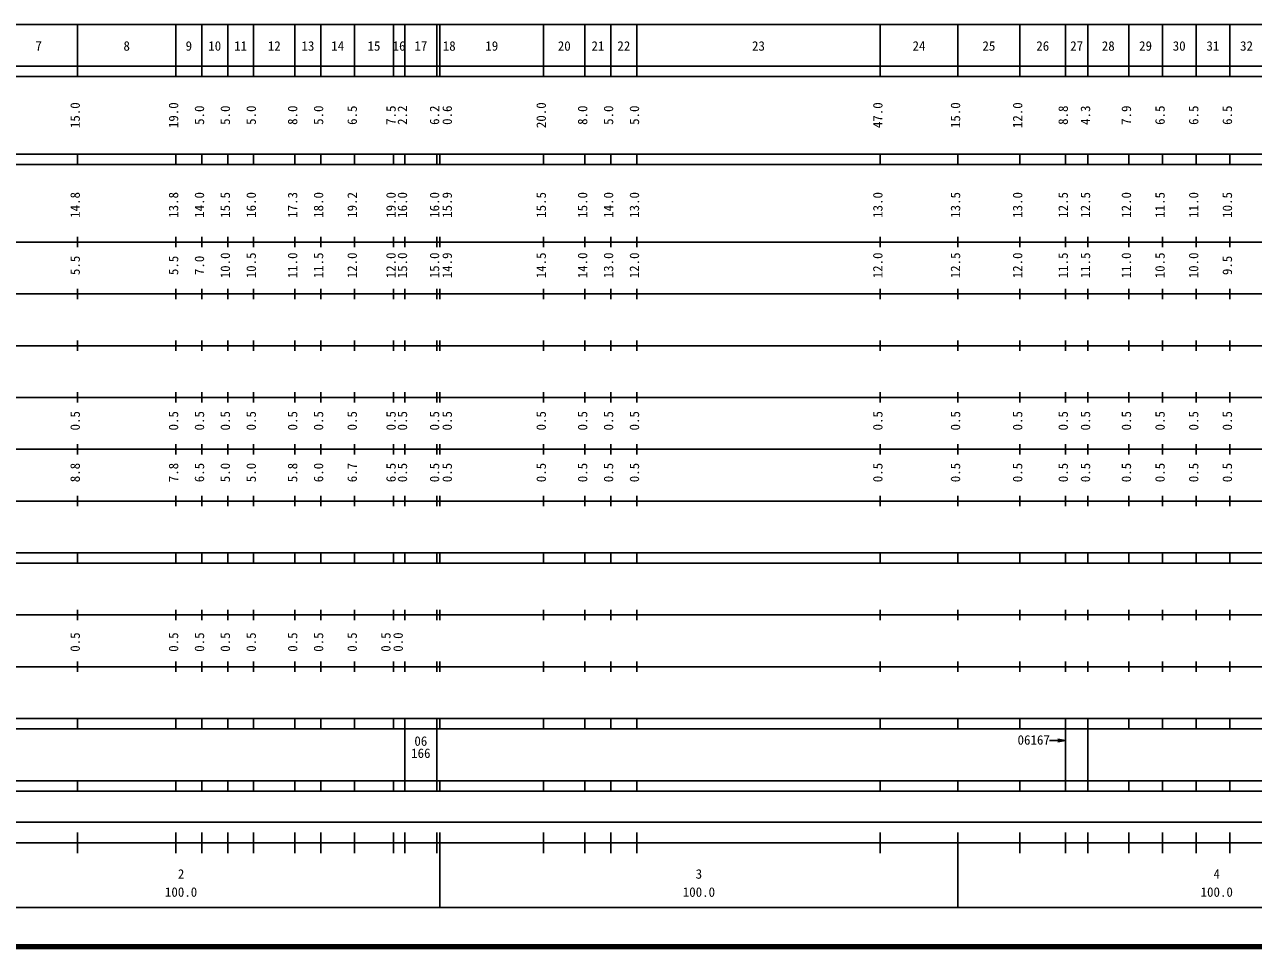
# Model space of a CAD drawing. Units: millimetres on the paper, enlarged 1000 times. Extents: x 40000 to 680000, y 20000 to 380000.
# Drawn here: x 187780 to 425082, y 20000 to 198000 of the extents above; entities that cross this region are included whole.
import ezdxf
from ezdxf.enums import TextEntityAlignment as Align

# ---------------------------------------------------------------- set-up
doc = ezdxf.new("R2010")
doc.units = ezdxf.units.MM
doc.header["$LTSCALE"] = 1000
doc.layers.add('M-TTL', color=2, linetype='Continuous', lineweight=140)
doc.layers.add('M-TTL-BAND', color=7, linetype='Continuous', lineweight=25)
doc.styles.add('ＭＳ ゴシック', font='')
doc.styles.get('ＭＳ ゴシック').set_extended_font_data('MS Gothic')

# ---------------------------------------------------------------- blocks, each defined once
blk = doc.blocks.new('open_arrow')
at = {"color": 0, "linetype": 'Continuous', "lineweight": -2}
blk.add_lwpolyline([(7.5, 1.25), (0, 0), (7.5, -1.25)], dxfattribs=at)

msp = doc.modelspace()

# ---------------------------------------------------------------- linework, layer by layer
at = {"layer": 'M-TTL'}
msp.add_line((40000, 20000), (680000, 20000), dxfattribs=at)
at = {"layer": 'M-TTL-BAND'}
for p, q in [((68000, 198000), (579000, 198000)), ((198000, 188000), (198000, 198000)), ((217000, 188000), (217000, 198000)), ((222000, 188000), (222000, 198000)), ((227000, 188000), (227000, 198000)), ((232000, 188000), (232000, 198000)), ((240000, 188000), (240000, 198000)), ((245000, 188000), (245000, 198000)), ((251500, 188000), (251500, 198000)), ((259000, 188000), (259000, 198000)), ((261200, 188000), (261200, 198000)), ((267400, 188000), (267400, 198000)), ((268000, 188000), (268000, 198000)), ((288000, 188000), (288000, 198000)), ((296000, 188000), (296000, 198000)), ((301000, 188000), (301000, 198000)), ((306000, 188000), (306000, 198000)), ((353000, 188000), (353000, 198000)), ((368000, 188000), (368000, 198000)), ((380000, 188000), (380000, 198000)), ((388800, 188000), (388800, 198000)), ((393100, 188000), (393100, 198000)), ((401000, 188000), (401000, 198000)), ((407500, 188000), (407500, 198000)), ((414000, 188000), (414000, 198000)), ((420500, 188000), (420500, 198000)), ((40000, 190000), (579000, 190000)), ((40000, 188000), (579000, 188000)), ((40000, 173000), (579000, 173000)), ((40000, 171000), (579000, 171000)), ((198000, 171000), (198000, 173000)), ((217000, 171000), (217000, 173000)), ((222000, 171000), (222000, 173000)), ((227000, 171000), (227000, 173000)), ((232000, 171000), (232000, 173000)), ((240000, 171000), (240000, 173000)), ((245000, 171000), (245000, 173000)), ((251500, 171000), (251500, 173000)), ((259000, 171000), (259000, 173000)), ((261200, 171000), (261200, 173000)), ((267400, 171000), (267400, 173000)), ((268000, 171000), (268000, 173000)), ((288000, 171000), (288000, 173000)), ((296000, 171000), (296000, 173000)), ((301000, 171000), (301000, 173000)), ((306000, 171000), (306000, 173000)), ((353000, 171000), (353000, 173000)), ((368000, 171000), (368000, 173000)), ((380000, 171000), (380000, 173000)), ((388800, 171000), (388800, 173000)), ((393100, 171000), (393100, 173000)), ((401000, 171000), (401000, 173000)), ((407500, 171000), (407500, 173000)), ((414000, 171000), (414000, 173000)), ((420500, 171000), (420500, 173000)), ((198000, 155000), (198000, 157000)), ((217000, 155000), (217000, 157000)), ((222000, 155000), (222000, 157000)), ((227000, 155000), (227000, 157000)), ((232000, 155000), (232000, 157000)), ((240000, 155000), (240000, 157000)), ((245000, 155000), (245000, 157000)), ((251500, 155000), (251500, 157000)), ((259000, 155000), (259000, 157000)), ((261200, 155000), (261200, 157000)), ((267400, 155000), (267400, 157000)), ((268000, 155000), (268000, 157000)), ((288000, 155000), (288000, 157000)), ((296000, 155000), (296000, 157000)), ((301000, 155000), (301000, 157000)), ((306000, 155000), (306000, 157000)), ((353000, 155000), (353000, 157000)), ((368000, 155000), (368000, 157000)), ((380000, 155000), (380000, 157000)), ((388800, 155000), (388800, 157000)), ((393100, 155000), (393100, 157000)), ((401000, 155000), (401000, 157000)), ((407500, 155000), (407500, 157000)), ((414000, 155000), (414000, 157000)), ((420500, 155000), (420500, 157000)), ((40000, 156000), (579000, 156000)), ((46000, 146000), (579000, 146000)), ((198000, 145000), (198000, 147000)), ((217000, 145000), (217000, 147000)), ((222000, 145000), (222000, 147000)), ((227000, 145000), (227000, 147000)), ((232000, 145000), (232000, 147000)), ((240000, 145000), (240000, 147000)), ((245000, 145000), (245000, 147000)), ((251500, 145000), (251500, 147000)), ((259000, 145000), (259000, 147000)), ((261200, 145000), (261200, 147000)), ((267400, 145000), (267400, 147000)), ((268000, 145000), (268000, 147000)), ((288000, 145000), (288000, 147000)), ((296000, 145000), (296000, 147000)), ((301000, 145000), (301000, 147000)), ((306000, 145000), (306000, 147000)), ((353000, 145000), (353000, 147000)), ((368000, 145000), (368000, 147000)), ((380000, 145000), (380000, 147000)), ((388800, 145000), (388800, 147000)), ((393100, 145000), (393100, 147000)), ((401000, 145000), (401000, 147000)), ((407500, 145000), (407500, 147000)), ((414000, 145000), (414000, 147000)), ((420500, 145000), (420500, 147000)), ((52000, 136000), (579000, 136000)), ((198000, 135000), (198000, 137000)), ((217000, 135000), (217000, 137000)), ((222000, 135000), (222000, 137000)), ((227000, 135000), (227000, 137000)), ((232000, 135000), (232000, 137000)), ((240000, 135000), (240000, 137000)), ((245000, 135000), (245000, 137000)), ((251500, 135000), (251500, 137000)), ((259000, 135000), (259000, 137000)), ((261200, 135000), (261200, 137000)), ((267400, 135000), (267400, 137000)), ((268000, 135000), (268000, 137000)), ((288000, 135000), (288000, 137000)), ((296000, 135000), (296000, 137000)), ((301000, 135000), (301000, 137000)), ((306000, 135000), (306000, 137000)), ((353000, 135000), (353000, 137000)), ((368000, 135000), (368000, 137000)), ((380000, 135000), (380000, 137000)), ((388800, 135000), (388800, 137000)), ((393100, 135000), (393100, 137000)), ((401000, 135000), (401000, 137000)), ((407500, 135000), (407500, 137000)), ((414000, 135000), (414000, 137000)), ((420500, 135000), (420500, 137000)), ((46000, 126000), (579000, 126000)), ((198000, 125000), (198000, 127000)), ((217000, 125000), (217000, 127000)), ((222000, 125000), (222000, 127000)), ((227000, 125000), (227000, 127000)), ((232000, 125000), (232000, 127000)), ((240000, 125000), (240000, 127000)), ((245000, 125000), (245000, 127000)), ((251500, 125000), (251500, 127000)), ((259000, 125000), (259000, 127000)), ((261200, 125000), (261200, 127000)), ((267400, 125000), (267400, 127000)), ((268000, 125000), (268000, 127000)), ((288000, 125000), (288000, 127000)), ((296000, 125000), (296000, 127000)), ((301000, 125000), (301000, 127000)), ((306000, 125000), (306000, 127000)), ((353000, 125000), (353000, 127000)), ((368000, 125000), (368000, 127000)), ((380000, 125000), (380000, 127000)), ((388800, 125000), (388800, 127000)), ((393100, 125000), (393100, 127000)), ((401000, 125000), (401000, 127000)), ((407500, 125000), (407500, 127000)), ((414000, 125000), (414000, 127000)), ((420500, 125000), (420500, 127000)), ((198000, 115000), (198000, 117000)), ((217000, 115000), (217000, 117000)), ((222000, 115000), (222000, 117000)), ((227000, 115000), (227000, 117000)), ((232000, 115000), (232000, 117000)), ((240000, 115000), (240000, 117000)), ((245000, 115000), (245000, 117000)), ((251500, 115000), (251500, 117000)), ((259000, 115000), (259000, 117000)), ((261200, 115000), (261200, 117000)), ((267400, 115000), (267400, 117000)), ((268000, 115000), (268000, 117000)), ((288000, 115000), (288000, 117000)), ((296000, 115000), (296000, 117000)), ((301000, 115000), (301000, 117000)), ((306000, 115000), (306000, 117000)), ((353000, 115000), (353000, 117000)), ((368000, 115000), (368000, 117000)), ((380000, 115000), (380000, 117000)), ((388800, 115000), (388800, 117000)), ((393100, 115000), (393100, 117000)), ((401000, 115000), (401000, 117000)), ((407500, 115000), (407500, 117000)), ((414000, 115000), (414000, 117000)), ((420500, 115000), (420500, 117000)), ((52000, 116000), (579000, 116000)), ((198000, 105000), (198000, 107000)), ((217000, 105000), (217000, 107000)), ((222000, 105000), (222000, 107000)), ((227000, 105000), (227000, 107000)), ((232000, 105000), (232000, 107000)), ((240000, 105000), (240000, 107000)), ((245000, 105000), (245000, 107000)), ((251500, 105000), (251500, 107000)), ((259000, 105000), (259000, 107000)), ((261200, 105000), (261200, 107000)), ((267400, 105000), (267400, 107000)), ((268000, 105000), (268000, 107000)), ((288000, 105000), (288000, 107000)), ((296000, 105000), (296000, 107000)), ((301000, 105000), (301000, 107000)), ((306000, 105000), (306000, 107000)), ((353000, 105000), (353000, 107000)), ((368000, 105000), (368000, 107000)), ((380000, 105000), (380000, 107000)), ((388800, 105000), (388800, 107000)), ((393100, 105000), (393100, 107000)), ((401000, 105000), (401000, 107000)), ((407500, 105000), (407500, 107000)), ((414000, 105000), (414000, 107000)), ((420500, 105000), (420500, 107000)), ((46000, 106000), (579000, 106000)), ((40000, 96000), (579000, 96000)), ((198000, 94000), (198000, 96000)), ((217000, 94000), (217000, 96000)), ((222000, 94000), (222000, 96000)), ((227000, 94000), (227000, 96000)), ((232000, 94000), (232000, 96000)), ((240000, 94000), (240000, 96000)), ((245000, 94000), (245000, 96000)), ((251500, 94000), (251500, 96000)), ((259000, 94000), (259000, 96000)), ((261200, 94000), (261200, 96000)), ((267400, 94000), (267400, 96000)), ((268000, 94000), (268000, 96000)), ((288000, 94000), (288000, 96000)), ((296000, 94000), (296000, 96000)), ((301000, 94000), (301000, 96000)), ((306000, 94000), (306000, 96000)), ((353000, 94000), (353000, 96000)), ((368000, 94000), (368000, 96000)), ((380000, 94000), (380000, 96000)), ((388800, 94000), (388800, 96000)), ((393100, 94000), (393100, 96000)), ((401000, 94000), (401000, 96000)), ((407500, 94000), (407500, 96000)), ((414000, 94000), (414000, 96000)), ((420500, 94000), (420500, 96000)), ((40000, 94000), (579000, 94000)), ((49000, 84000), (579000, 84000)), ((198000, 83000), (198000, 85000)), ((217000, 83000), (217000, 85000)), ((222000, 83000), (222000, 85000)), ((227000, 83000), (227000, 85000)), ((232000, 83000), (232000, 85000)), ((240000, 83000), (240000, 85000)), ((245000, 83000), (245000, 85000)), ((251500, 83000), (251500, 85000)), ((259000, 83000), (259000, 85000)), ((261200, 83000), (261200, 85000)), ((267400, 83000), (267400, 85000)), ((268000, 83000), (268000, 85000)), ((288000, 83000), (288000, 85000)), ((296000, 83000), (296000, 85000)), ((301000, 83000), (301000, 85000)), ((306000, 83000), (306000, 85000)), ((353000, 83000), (353000, 85000)), ((368000, 83000), (368000, 85000)), ((380000, 83000), (380000, 85000)), ((388800, 83000), (388800, 85000)), ((393100, 83000), (393100, 85000)), ((401000, 83000), (401000, 85000)), ((407500, 83000), (407500, 85000)), ((414000, 83000), (414000, 85000)), ((420500, 83000), (420500, 85000)), ((40000, 74000), (579000, 74000)), ((198000, 73000), (198000, 75000)), ((217000, 73000), (217000, 75000)), ((222000, 73000), (222000, 75000)), ((227000, 73000), (227000, 75000)), ((232000, 73000), (232000, 75000)), ((240000, 73000), (240000, 75000)), ((245000, 73000), (245000, 75000)), ((251500, 73000), (251500, 75000)), ((259000, 73000), (259000, 75000)), ((261200, 73000), (261200, 75000)), ((267400, 73000), (267400, 75000)), ((268000, 73000), (268000, 75000)), ((288000, 73000), (288000, 75000)), ((296000, 73000), (296000, 75000)), ((301000, 73000), (301000, 75000)), ((306000, 73000), (306000, 75000)), ((353000, 73000), (353000, 75000)), ((368000, 73000), (368000, 75000)), ((380000, 73000), (380000, 75000)), ((388800, 73000), (388800, 75000)), ((393100, 73000), (393100, 75000)), ((401000, 73000), (401000, 75000)), ((407500, 73000), (407500, 75000)), ((414000, 73000), (414000, 75000)), ((420500, 73000), (420500, 75000)), ((40000, 64000), (579000, 64000)), ((40000, 62000), (579000, 62000)), ((198000, 62000), (198000, 64000)), ((217000, 62000), (217000, 64000)), ((222000, 62000), (222000, 64000)), ((227000, 62000), (227000, 64000)), ((232000, 62000), (232000, 64000)), ((240000, 62000), (240000, 64000)), ((245000, 62000), (245000, 64000)), ((251500, 62000), (251500, 64000)), ((259000, 62000), (259000, 64000)), ((261200, 62000), (261200, 64000)), ((261200, 52000), (261200, 62000)), ((267400, 62000), (267400, 64000)), ((267400, 52000), (267400, 62000)), ((268000, 62000), (268000, 64000)), ((288000, 62000), (288000, 64000)), ((296000, 62000), (296000, 64000)), ((301000, 62000), (301000, 64000)), ((306000, 62000), (306000, 64000)), ((353000, 62000), (353000, 64000)), ((368000, 62000), (368000, 64000)), ((380000, 62000), (380000, 64000)), ((388800, 62000), (388800, 64000)), ((388800, 52000), (388800, 62000)), ((393100, 62000), (393100, 64000)), ((393100, 52000), (393100, 62000)), ((401000, 62000), (401000, 64000)), ((407500, 62000), (407500, 64000)), ((414000, 62000), (414000, 64000)), ((420500, 62000), (420500, 64000)), ((388797, 59737), (385732, 59737)), ((40000, 52000), (579000, 52000)), ((40000, 50000), (579000, 50000)), ((198000, 50000), (198000, 52000)), ((217000, 50000), (217000, 52000)), ((222000, 50000), (222000, 52000)), ((227000, 50000), (227000, 52000)), ((232000, 50000), (232000, 52000)), ((240000, 50000), (240000, 52000)), ((245000, 50000), (245000, 52000)), ((251500, 50000), (251500, 52000)), ((259000, 50000), (259000, 52000)), ((261200, 50000), (261200, 52000)), ((267400, 50000), (267400, 52000)), ((268000, 50000), (268000, 52000)), ((288000, 50000), (288000, 52000)), ((296000, 50000), (296000, 52000)), ((301000, 50000), (301000, 52000)), ((306000, 50000), (306000, 52000)), ((353000, 50000), (353000, 52000)), ((368000, 50000), (368000, 52000)), ((380000, 50000), (380000, 52000)), ((388800, 50000), (388800, 52000)), ((393100, 50000), (393100, 52000)), ((401000, 50000), (401000, 52000)), ((407500, 50000), (407500, 52000)), ((414000, 50000), (414000, 52000)), ((420500, 50000), (420500, 52000)), ((71000, 44000), (565000, 44000)), ((198000, 38000), (198000, 42000)), ((217000, 38000), (217000, 42000)), ((222000, 38000), (222000, 42000)), ((227000, 38000), (227000, 42000)), ((232000, 38000), (232000, 42000)), ((240000, 38000), (240000, 42000)), ((245000, 38000), (245000, 42000)), ((251500, 38000), (251500, 42000)), ((259000, 38000), (259000, 42000)), ((261200, 38000), (261200, 42000)), ((267400, 38000), (267400, 42000)), ((268000, 27500), (268000, 42000)), ((288000, 38000), (288000, 42000)), ((296000, 38000), (296000, 42000)), ((301000, 38000), (301000, 42000)), ((306000, 38000), (306000, 42000)), ((353000, 38000), (353000, 42000)), ((368000, 27500), (368000, 42000)), ((380000, 38000), (380000, 42000)), ((388800, 38000), (388800, 42000)), ((393100, 38000), (393100, 42000)), ((401000, 38000), (401000, 42000)), ((407500, 38000), (407500, 42000)), ((414000, 38000), (414000, 42000)), ((420500, 38000), (420500, 42000)), ((40000, 40000), (579000, 40000)), ((68000, 27500), (579000, 27500))]:
    msp.add_line(p, q, dxfattribs=at)

# ---------------------------------------------------------------- block references
at = {"layer": 'M-TTL-BAND', "xscale": 200, "yscale": 200, "rotation": 180}
msp.add_blockref('open_arrow', (388797, 59737), dxfattribs=at)

# ---------------------------------------------------------------- texts
at = {"layer": 'M-TTL-BAND', "style": 'ＭＳ ゴシック'}
for s, p in [('7', (190500, 192405)), ('8', (207500, 192405)), ('9', (219500, 192405)), ('10', (224500, 192405)), ('11', (229500, 192405)), ('12', (236000, 192405)), ('13', (242500, 192405)), ('14', (248250, 192405)), ('15', (255250, 192405)), ('16', (260100, 192405)), ('17', (264300, 192405)), ('18', (269780, 192405)), ('19', (278000, 192405)), ('20', (292000, 192405)), ('21', (298500, 192405)), ('22', (303500, 192405)), ('23', (329500, 192405)), ('24', (360500, 192405)), ('25', (374000, 192405)), ('26', (384400, 192405)), ('27', (390950, 192405)), ('28', (397050, 192405)), ('29', (404250, 192405)), ('30', (410750, 192405)), ('31', (417250, 192405)), ('32', (423750, 192405)), ('2', (218000, 32523)), ('3', (318000, 32523)), ('4', (418000, 32523)), ('100.0', (218000, 29033)), ('100.0', (318000, 29033)), ('100.0', (418000, 29033))]:
    msp.add_text(s, height=1833, dxfattribs=at).set_placement(p, align=Align.BOTTOM_CENTER)
for s, p in [('15.0', (199000, 180500)), ('19.0', (218000, 180500)), ('20.0', (289000, 180500)), ('47.0', (354000, 180500)), ('15.0', (369000, 180500)), ('12.0', (381000, 180500)), ('5.0', (223000, 180500)), ('5.0', (228000, 180500)), ('5.0', (233000, 180500)), ('8.0', (241000, 180500)), ('5.0', (246000, 180500)), ('6.5', (252500, 180500)), ('7.5', (260000, 180500)), ('2.2', (262200, 180500)), ('6.2', (268400, 180500)), ('0.6', (270844, 180500)), ('8.0', (297000, 180500)), ('5.0', (302000, 180500)), ('5.0', (307000, 180500)), ('8.8', (389800, 180500)), ('4.3', (394100, 180500)), ('7.9', (402000, 180500)), ('6.5', (408500, 180500)), ('6.5', (415000, 180500)), ('6.5', (421500, 180500)), ('14.8', (199000, 163174)), ('13.8', (218000, 163174)), ('14.0', (223000, 163174)), ('15.5', (228000, 163174)), ('16.0', (233000, 163174)), ('17.3', (241000, 163174)), ('18.0', (246000, 163174)), ('19.2', (252500, 163174)), ('19.0', (260000, 163174)), ('16.0', (262200, 163174)), ('16.0', (268400, 163174)), ('15.9', (270844, 163174)), ('15.5', (289000, 163174)), ('15.0', (297000, 163174)), ('14.0', (302000, 163174)), ('13.0', (307000, 163174)), ('13.0', (354000, 163174)), ('13.5', (369000, 163174)), ('13.0', (381000, 163174)), ('12.5', (389800, 163174)), ('12.5', (394100, 163174)), ('12.0', (402000, 163174)), ('11.5', (408500, 163174)), ('11.0', (415000, 163174)), ('10.5', (421500, 163174)), ('5.5', (199000, 151500)), ('5.5', (218000, 151500)), ('7.0', (223000, 151500)), ('10.0', (228000, 151500)), ('10.5', (233000, 151500)), ('11.0', (241000, 151500)), ('11.5', (246000, 151500)), ('12.0', (252500, 151500)), ('12.0', (260000, 151500)), ('15.0', (262200, 151500)), ('15.0', (268400, 151500)), ('14.9', (270844, 151500)), ('14.5', (289000, 151500)), ('14.0', (297000, 151500)), ('13.0', (302000, 151500)), ('12.0', (307000, 151500)), ('12.0', (354000, 151500)), ('12.5', (369000, 151500)), ('12.0', (381000, 151500)), ('11.5', (389800, 151500)), ('11.5', (394100, 151500)), ('11.0', (402000, 151500)), ('10.5', (408500, 151500)), ('10.0', (415000, 151500)), ('9.5', (421500, 151500)), ('0.5', (199000, 121500)), ('0.5', (218000, 121500)), ('0.5', (223000, 121500)), ('0.5', (228000, 121500)), ('0.5', (233000, 121500)), ('0.5', (241000, 121500)), ('0.5', (246000, 121500)), ('0.5', (252500, 121500)), ('0.5', (260000, 121500)), ('0.5', (262200, 121500)), ('0.5', (268400, 121500)), ('0.5', (270844, 121500)), ('0.5', (289000, 121500)), ('0.5', (297000, 121500)), ('0.5', (302000, 121500)), ('0.5', (307000, 121500)), ('0.5', (354000, 121500)), ('0.5', (369000, 121500)), ('0.5', (381000, 121500)), ('0.5', (389800, 121500)), ('0.5', (394100, 121500)), ('0.5', (402000, 121500)), ('0.5', (408500, 121500)), ('0.5', (415000, 121500)), ('0.5', (421500, 121500)), ('8.8', (199000, 111500)), ('7.8', (218000, 111500)), ('6.5', (223000, 111500)), ('5.0', (228000, 111500)), ('5.0', (233000, 111500)), ('5.8', (241000, 111500)), ('6.0', (246000, 111500)), ('6.7', (252500, 111500)), ('6.5', (260000, 111500)), ('0.5', (262200, 111500)), ('0.5', (268400, 111500)), ('0.5', (270844, 111500)), ('0.5', (289000, 111500)), ('0.5', (297000, 111500)), ('0.5', (302000, 111500)), ('0.5', (307000, 111500)), ('0.5', (354000, 111500)), ('0.5', (369000, 111500)), ('0.5', (381000, 111500)), ('0.5', (389800, 111500)), ('0.5', (394100, 111500)), ('0.5', (402000, 111500)), ('0.5', (408500, 111500)), ('0.5', (415000, 111500)), ('0.5', (421500, 111500)), ('0.5', (199000, 78764)), ('0.5', (218000, 78764)), ('0.5', (223000, 78764)), ('0.5', (228000, 78764)), ('0.5', (233000, 78764)), ('0.5', (241000, 78764)), ('0.5', (246000, 78764)), ('0.5', (252500, 78764)), ('0.5', (259000, 78764)), ('0.0', (261370, 78764))]:
    msp.add_text(s, height=1833, rotation=90, dxfattribs=at).set_placement(p, align=Align.BOTTOM_CENTER)
for s, p in [('06', (264300, 59655)), ('166', (264300, 57306))]:
    msp.add_text(s, height=1833, dxfattribs=at).set_placement(p, align=Align.MIDDLE_CENTER)
msp.add_text('06167', height=1833, dxfattribs=at).set_placement((385772, 58405), align=Align.BOTTOM_RIGHT)

doc.saveas('drawing.dxf')
